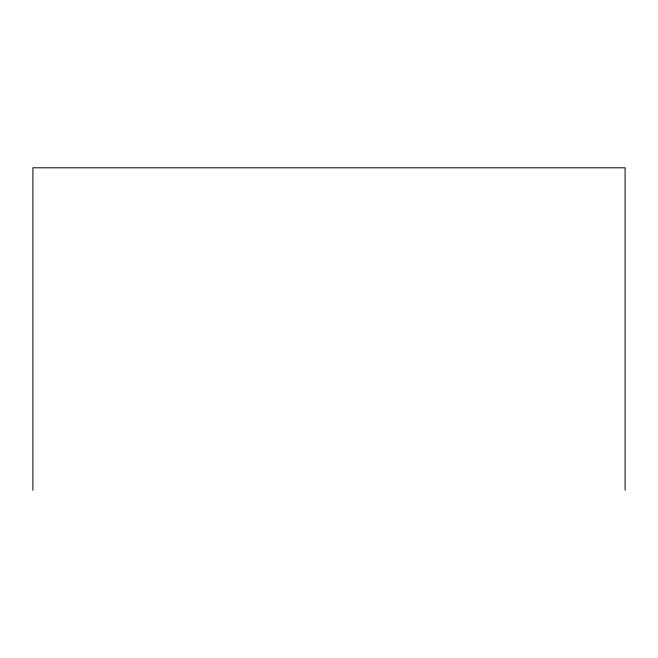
<?xml version="1.0" encoding="UTF-8"?>
<svg xmlns="http://www.w3.org/2000/svg" width="658" height="658" viewBox="0 0 658 658"><rect width="100%" height="100%" fill="white"/><g stroke="black" fill="none" stroke-linecap="round" stroke-linejoin="round"><path stroke-width="0.99" d="M625.1 490.202L625.1 167.798L32.9 167.798L32.9 490.202"/></g></svg>
